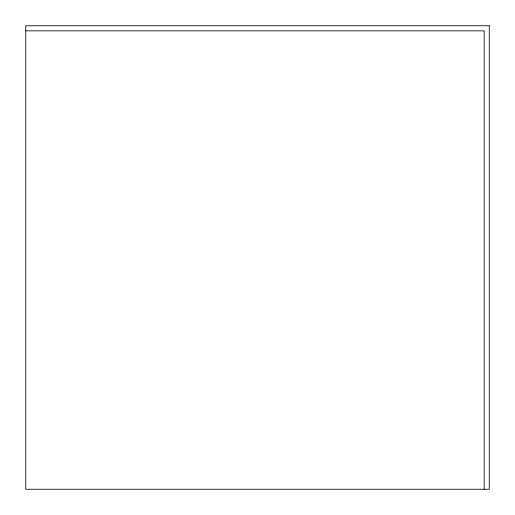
<?xml version="1.0" encoding="UTF-8"?>
<svg xmlns="http://www.w3.org/2000/svg" width="515" height="515" viewBox="0 0 515 515"><rect width="100%" height="100%" fill="white"/><g stroke="black" fill="none" stroke-linecap="round" stroke-linejoin="round"><path stroke-width="0.77" d="M25.75 30.842L484.158 30.842L484.158 489.25M489.25 25.75L25.75 25.75L25.75 489.25L489.25 489.25L489.25 25.75"/></g></svg>
